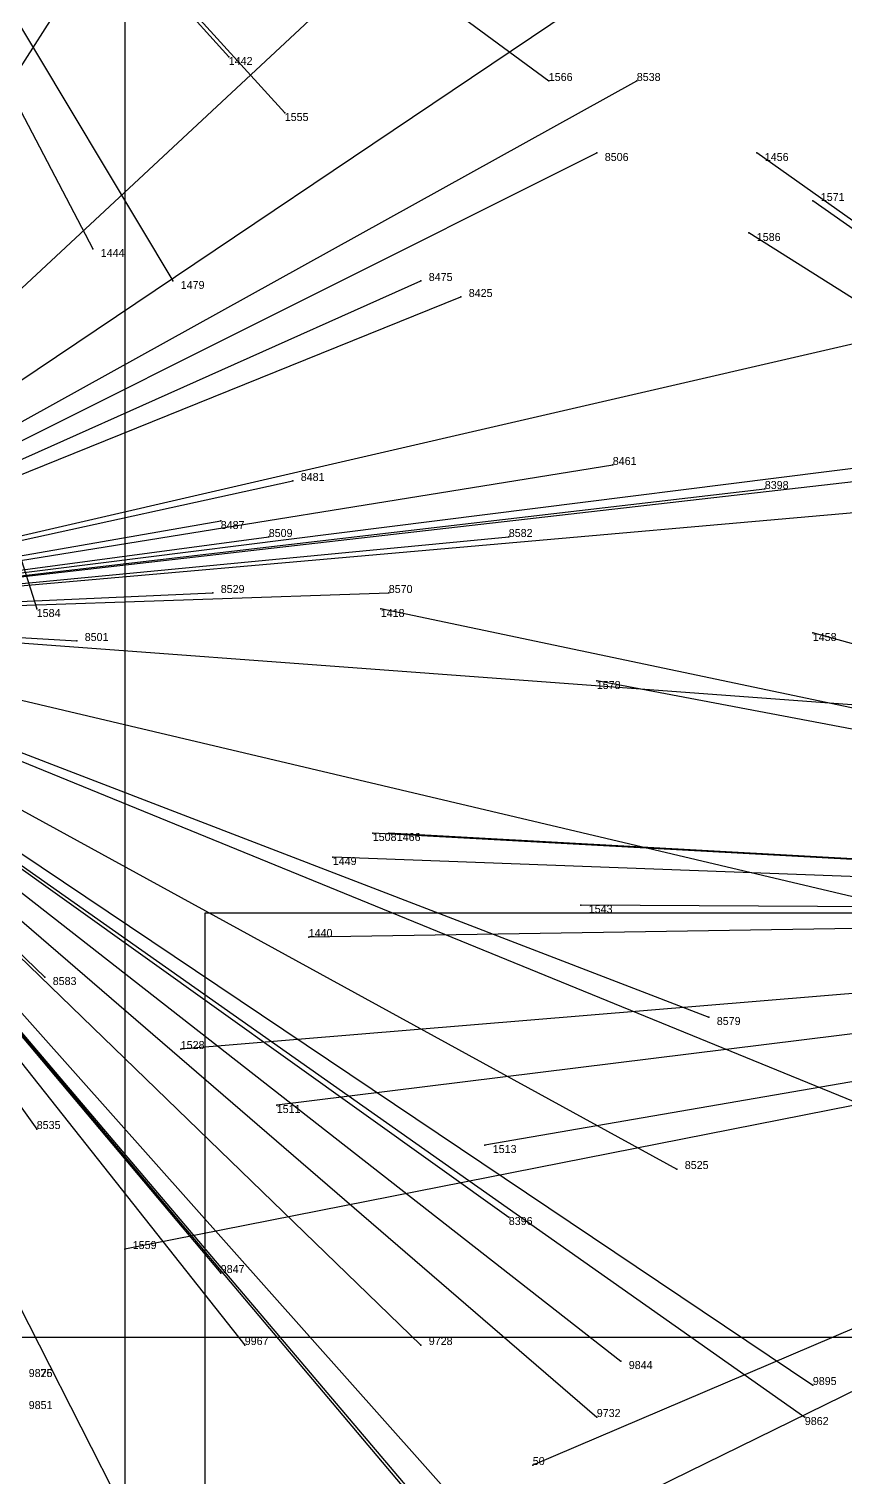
# Model space of a CAD drawing. Extents: x -0.07 to 1.1, y -0.07 to 1.1.
# Drawn here: x 0.142 to 0.244, y 0.2265 to 0.4075 of the extents above; entities that cross this region are included whole.
import ezdxf

# ---------------------------------------------------------------- set-up
doc = ezdxf.new("R2010")
doc.units = 0
for name, color, linetype in [('Clients', 3, 'CONTINUOUS'), ('Facilities_lines', 3, 'CONTINUOUS'), ('Min_max_boxes', 1, 'CONTINUOUS'), ('Normals', 1, 'CONTINUOUS'), ('Source_points', 5, 'CONTINUOUS'), ('Text', 3, 'CONTINUOUS')]:
    doc.layers.add(name, color=color, linetype=linetype)

msp = doc.modelspace()

# ---------------------------------------------------------------- linework, layer by layer
at = {"layer": 'Clients', "color": 5}
for p in [(0.167, 0.404), (0.207, 0.401), (0.218, 0.401, 1), (0.174, 0.397), (0.213, 0.392, 1), (0.233, 0.392), (0.24, 0.386), (0.232, 0.382), (0.15, 0.38), (0.16, 0.376), (0.191, 0.376, 1), (0.196, 0.374, 1), (0.215, 0.353, 1), (0.175, 0.351, 1), (0.234, 0.35, 1), (0.166, 0.346, 1), (0.172, 0.344, 1), (0.202, 0.344, 1), (0.165, 0.337, 1), (0.187, 0.337, 1), (0.143, 0.335), (0.186, 0.335), (0.24, 0.332), (0.148, 0.331, 1), (0.213, 0.326), (0.185, 0.307), (0.187, 0.307), (0.18, 0.304), (0.211, 0.298), (0.177, 0.294), (0.144, 0.289, 1), (0.227, 0.284, 1), (0.161, 0.28), (0.173, 0.273), (0.143, 0.27, 1), (0.199, 0.268), (0.223, 0.265, 1), (0.202, 0.259, 1), (0.154, 0.255), (0.166, 0.252, 1), (0.169, 0.243, 1), (0.191, 0.243, 1), (0.216, 0.241, 1), (0.24, 0.238, 1), (0.213, 0.234, 1), (0.239, 0.234, 1), (0.205, 0.228)]:
    msp.add_point(p, dxfattribs=at)
at = {"layer": 'Facilities_lines', "color": 3}
for p, q in [((0.096, 0.483), (0.167, 0.404)), ((0.096, 0.483), (0.15, 0.38)), ((0.096, 0.483), (0.16, 0.376)), ((0.096, 0.483), (0.174, 0.397)), ((0.096, 0.483), (0.207, 0.401)), ((0.096, 0.483), (0.143, 0.335)), ((0.097, 0.334, 1), (0.185, 0.416, 1)), ((0.097, 0.334, 1), (0.216, 0.414, 1)), ((0.097, 0.334, 1), (0.145, 0.409, 1)), ((0.097, 0.334, 1), (0.218, 0.401, 1)), ((0.097, 0.334, 1), (0.213, 0.392, 1)), ((0.367, 0.297), (0.233, 0.392)), ((0.367, 0.297), (0.24, 0.386)), ((0.367, 0.297), (0.232, 0.382)), ((0.097, 0.334, 1), (0.191, 0.376, 1)), ((0.097, 0.334, 1), (0.196, 0.374, 1)), ((0.097, 0.334, 1), (0.253, 0.37, 1)), ((0.097, 0.334, 1), (0.272, 0.356, 1)), ((0.097, 0.334, 1), (0.272, 0.354, 1)), ((0.097, 0.334, 1), (0.215, 0.353, 1)), ((0.097, 0.334, 1), (0.175, 0.351, 1)), ((0.097, 0.334, 1), (0.234, 0.35, 1)), ((0.097, 0.334, 1), (0.267, 0.349, 1)), ((0.097, 0.334, 1), (0.166, 0.346, 1)), ((0.097, 0.334, 1), (0.172, 0.344, 1)), ((0.097, 0.334, 1), (0.202, 0.344, 1)), ((0.097, 0.334, 1), (0.165, 0.337, 1)), ((0.097, 0.334, 1), (0.187, 0.337, 1)), ((0.367, 0.297), (0.186, 0.335)), ((0.097, 0.334, 1), (0.202, 0.259, 1)), ((0.097, 0.334, 1), (0.148, 0.331, 1)), ((0.097, 0.334, 1), (0.246, 0.323, 1)), ((0.097, 0.334, 1), (0.223, 0.265, 1)), ((0.097, 0.334, 1), (0.143, 0.27, 1)), ((0.097, 0.334, 1), (0.227, 0.284, 1)), ((0.097, 0.334, 1), (0.144, 0.289, 1)), ((0.097, 0.334, 1), (0.256, 0.269, 1)), ((0.097, 0.334, 1), (0.275, 0.292, 1)), ((0.097, 0.334, 1), (0.191, 0.243, 1)), ((0.097, 0.334, 1), (0.213, 0.234, 1)), ((0.097, 0.334, 1), (0.203, 0.215, 1)), ((0.097, 0.334, 1), (0.154, 0.222, 1)), ((0.097, 0.334, 1), (0.216, 0.241, 1)), ((0.097, 0.334, 1), (0.166, 0.252, 1)), ((0.097, 0.334, 1), (0.239, 0.234, 1)), ((0.097, 0.334, 1), (0.198, 0.215, 1)), ((0.097, 0.334, 1), (0.24, 0.238, 1)), ((0.097, 0.334, 1), (0.169, 0.243, 1)), ((0.097, 0.334, 1), (0.2, 0.212, 1)), ((0.367, 0.297), (0.24, 0.332)), ((0.367, 0.297), (0.213, 0.326)), ((0.367, 0.297), (0.185, 0.307)), ((0.367, 0.297), (0.187, 0.307)), ((0.367, 0.297), (0.18, 0.304)), ((0.367, 0.297), (0.154, 0.255)), ((0.367, 0.297), (0.161, 0.28)), ((0.367, 0.297), (0.173, 0.273)), ((0.367, 0.297), (0.177, 0.294)), ((0.367, 0.297), (0.199, 0.268)), ((0.367, 0.297), (0.205, 0.228)), ((0.367, 0.297), (0.211, 0.298)), ((0.367, 0.297), (0.218, 0.224))]:
    msp.add_line(p, q, dxfattribs=at)
at = {"layer": 'Min_max_boxes', "color": 1}
for p, q in [((0.154, 0.428), (0.154, 0.185)), ((0.154, 0.428), (0.154, 0.185)), ((0.552, 0.297, 1), (0.164, 0.297, 1)), ((0.164, 0.297, 1), (0.164, 0.061, 1)), ((0.552, 0.297, 1), (0.164, 0.297, 1)), ((0.164, 0.297, 1), (0.164, 0.061, 1)), ((0.164, 0.297, 1), (0.164, 0.297, 1)), ((0.053, 0.244), (0.267, 0.244)), ((0.053, 0.244), (0.267, 0.244))]:
    msp.add_line(p, q, dxfattribs=at)
at = {"layer": 'Normals', "color": 1}
for p, q in [((0.167, 0.404), (0.167, 0.404, 0.1)), ((0.207, 0.401), (0.207, 0.401, 0.1)), ((0.218, 0.401, 1), (0.218, 0.401, 1.1)), ((0.174, 0.397), (0.174, 0.397, 0.1)), ((0.213, 0.392, 1), (0.213, 0.392, 1.1)), ((0.233, 0.392), (0.233, 0.392, 0.1)), ((0.24, 0.386), (0.24, 0.386, 0.1)), ((0.232, 0.382), (0.232, 0.382, 0.1)), ((0.15, 0.38), (0.15, 0.38, 0.1)), ((0.16, 0.376), (0.16, 0.376, 0.1)), ((0.191, 0.376, 1), (0.191, 0.376, 1.1)), ((0.196, 0.374, 1), (0.196, 0.374, 1.1)), ((0.215, 0.353, 1), (0.215, 0.353, 1.1)), ((0.175, 0.351, 1), (0.175, 0.351, 1.1)), ((0.234, 0.35, 1), (0.234, 0.35, 1.1)), ((0.166, 0.346, 1), (0.166, 0.346, 1.1)), ((0.172, 0.344, 1), (0.172, 0.344, 1.1)), ((0.202, 0.344, 1), (0.202, 0.344, 1.1)), ((0.165, 0.337, 1), (0.165, 0.337, 1.1)), ((0.187, 0.337, 1), (0.187, 0.337, 1.1)), ((0.143, 0.335), (0.143, 0.335, 0.1)), ((0.186, 0.335), (0.186, 0.335, 0.1)), ((0.24, 0.332), (0.24, 0.332, 0.1)), ((0.148, 0.331, 1), (0.148, 0.331, 1.1)), ((0.213, 0.326), (0.213, 0.326, 0.1)), ((0.185, 0.307), (0.185, 0.307, 0.1)), ((0.187, 0.307), (0.187, 0.307, 0.1)), ((0.18, 0.304), (0.18, 0.304, 0.1)), ((0.211, 0.298), (0.211, 0.298, 0.1)), ((0.177, 0.294), (0.177, 0.294, 0.1)), ((0.144, 0.289, 1), (0.144, 0.289, 1.1)), ((0.227, 0.284, 1), (0.227, 0.284, 1.1)), ((0.161, 0.28), (0.161, 0.28, 0.1)), ((0.173, 0.273), (0.173, 0.273, 0.1)), ((0.143, 0.27, 1), (0.143, 0.27, 1.1)), ((0.199, 0.268), (0.199, 0.268, 0.1)), ((0.223, 0.265, 1), (0.223, 0.265, 1.1)), ((0.202, 0.259, 1), (0.202, 0.259, 1.1)), ((0.154, 0.255), (0.154, 0.255, 0.1)), ((0.166, 0.252, 1), (0.166, 0.252, 1.1)), ((0.169, 0.243, 1), (0.169, 0.243, 1.1)), ((0.191, 0.243, 1), (0.191, 0.243, 1.1)), ((0.216, 0.241, 1), (0.216, 0.241, 1.1)), ((0.24, 0.238, 1), (0.24, 0.238, 1.1)), ((0.213, 0.234, 1), (0.213, 0.234, 1.1)), ((0.239, 0.234, 1), (0.239, 0.234, 1.1)), ((0.205, 0.228), (0.205, 0.228, 0.1))]:
    msp.add_line(p, q, dxfattribs=at)
at = {"layer": 'Source_points', "color": 5}
for p in [(0.167, 0.404), (0.207, 0.401), (0.218, 0.401, 1), (0.174, 0.397), (0.213, 0.392, 1), (0.233, 0.392), (0.24, 0.386), (0.232, 0.382), (0.15, 0.38), (0.16, 0.376), (0.191, 0.376, 1), (0.196, 0.374, 1), (0.215, 0.353, 1), (0.175, 0.351, 1), (0.234, 0.35, 1), (0.166, 0.346, 1), (0.172, 0.344, 1), (0.202, 0.344, 1), (0.165, 0.337, 1), (0.187, 0.337, 1), (0.143, 0.335), (0.186, 0.335), (0.24, 0.332), (0.148, 0.331, 1), (0.213, 0.326), (0.185, 0.307), (0.187, 0.307), (0.18, 0.304), (0.211, 0.298), (0.177, 0.294), (0.144, 0.289, 1), (0.227, 0.284, 1), (0.161, 0.28), (0.173, 0.273), (0.143, 0.27, 1), (0.199, 0.268), (0.223, 0.265, 1), (0.202, 0.259, 1), (0.154, 0.255), (0.166, 0.252, 1), (0.169, 0.243, 1), (0.191, 0.243, 1), (0.216, 0.241, 1), (0.24, 0.238, 1), (0.213, 0.234, 1), (0.239, 0.234, 1), (0.205, 0.228)]:
    msp.add_point(p, dxfattribs=at)

# ---------------------------------------------------------------- texts
at = {"layer": 'Text', "color": 3}
for s, p in [('1442', (0.167, 0.403)), ('1566', (0.207, 0.401)), ('8538', (0.218, 0.401, 1)), ('1555', (0.174, 0.396)), ('8506', (0.214, 0.391, 1)), ('1456', (0.234, 0.391)), ('1571', (0.241, 0.386)), ('1586', (0.233, 0.381)), ('1444', (0.151, 0.379)), ('8475', (0.192, 0.376, 1)), ('1479', (0.161, 0.375)), ('8425', (0.197, 0.374, 1)), ('8461', (0.215, 0.353, 1)), ('8481', (0.176, 0.351, 1)), ('8398', (0.234, 0.35, 1)), ('8487', (0.166, 0.345, 1)), ('8509', (0.172, 0.344, 1)), ('8582', (0.202, 0.344, 1)), ('8529', (0.166, 0.337, 1)), ('8570', (0.187, 0.337, 1)), ('1584', (0.143, 0.334)), ('1418', (0.186, 0.334)), ('8501', (0.149, 0.331, 1)), ('1458', (0.24, 0.331)), ('1578', (0.213, 0.325)), ('1508', (0.185, 0.306)), ('1466', (0.188, 0.306)), ('1449', (0.18, 0.303)), ('1543', (0.212, 0.297)), ('1440', (0.177, 0.294)), ('8583', (0.145, 0.288, 1)), ('8579', (0.228, 0.283, 1)), ('1528', (0.161, 0.28)), ('1511', (0.173, 0.272)), ('8535', (0.143, 0.27, 1)), ('1513', (0.2, 0.267)), ('8525', (0.224, 0.265, 1)), ('8396', (0.202, 0.258, 1)), ('1559', (0.155, 0.255)), ('9847', (0.166, 0.252, 1)), ('9967', (0.169, 0.243, 1)), ('9728', (0.192, 0.243, 1)), ('9844', (0.217, 0.24, 1)), ('9826', (0.142, 0.239, 1)), ('9875', (0.142, 0.239, 1)), ('9895', (0.24, 0.238, 1)), ('9851', (0.142, 0.235, 1)), ('9732', (0.213, 0.234, 1)), ('9862', (0.239, 0.233, 1)), ('50', (0.205, 0.228))]:
    msp.add_text(s, height=0.001, dxfattribs=at).set_placement(p)

doc.saveas('drawing.dxf')
